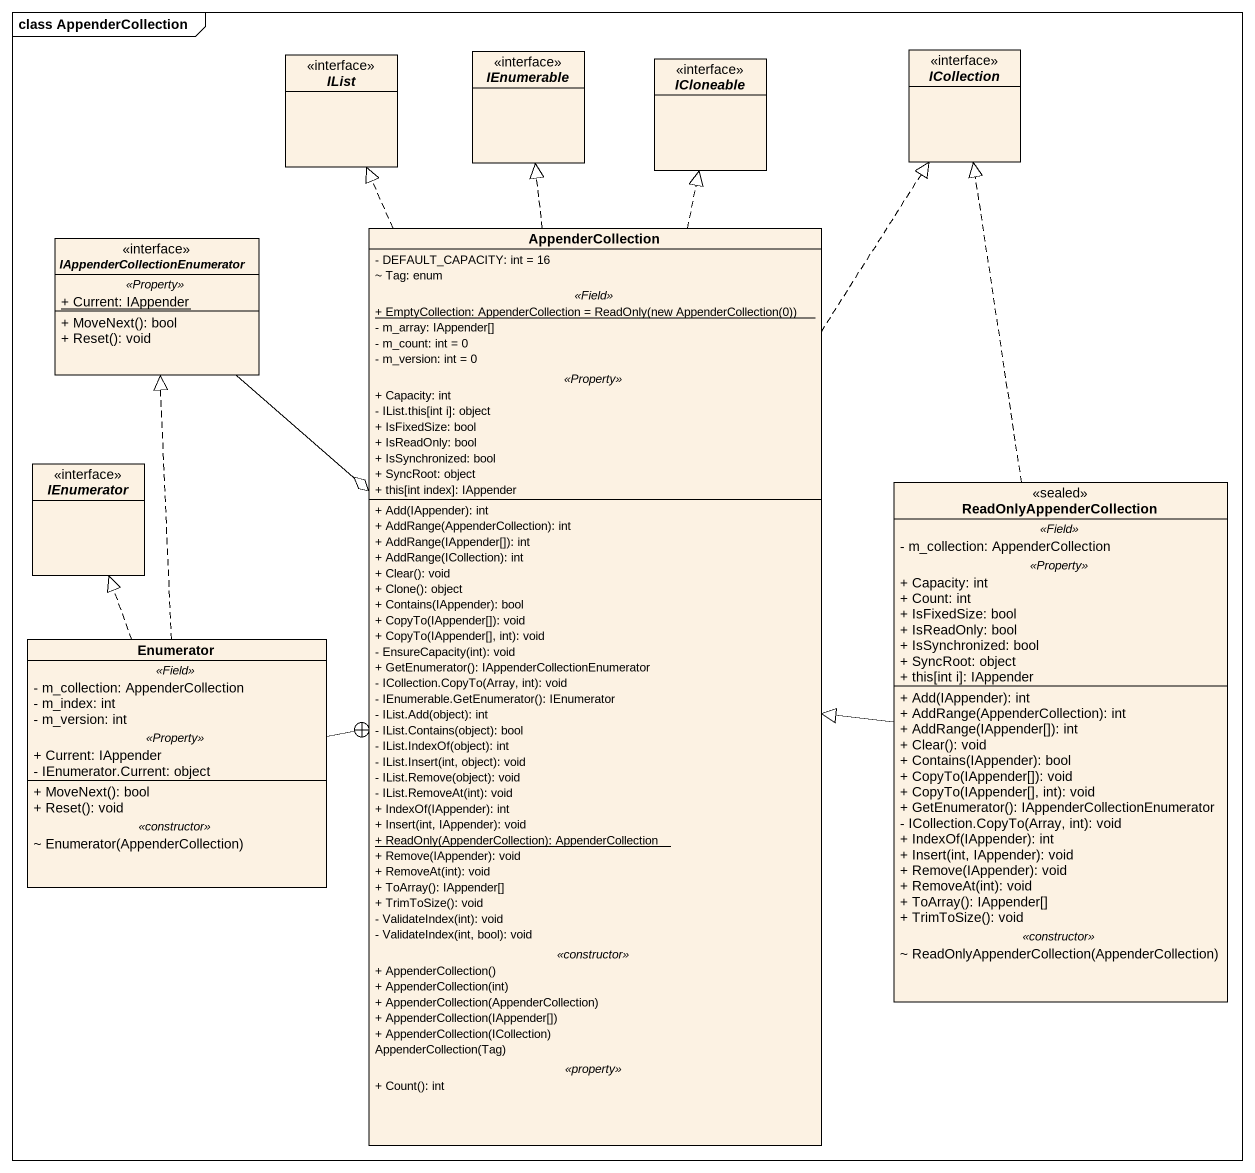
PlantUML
@startuml
mainframe class AppenderCollection
hide circle
hide empty members
skinparam classAttributeIconSize 0
interface IEnumerable
interface ICollection
interface IList
interface ICloneable
interface "IAppenderCollectionEnumerator" as IAppenderCollectionEnumerato {
  .. <<Property>> ..
  {static} + Current: IAppender
  --
  + MoveNext(): bool
  + Reset(): void
}
class AppenderCollection {
  - DEFAULT_CAPACITY: int = 16
  ~ Tag: enum
  .. <<Field>> ..
  {static} {field} + EmptyCollection: AppenderCollection = ReadOnly(new AppenderCollection(0))
  - m_array: IAppender[]
  - m_count: int = 0
  - m_version: int = 0
  .. <<Property>> ..
  + Capacity: int
  - IList.this[int i]: object
  + IsFixedSize: bool
  + IsReadOnly: bool
  + IsSynchronized: bool
  + SyncRoot: object
  + this[int index]: IAppender
  --
  + Add(IAppender): int
  + AddRange(AppenderCollection): int
  + AddRange(IAppender[]): int
  + AddRange(ICollection): int
  + Clear(): void
  + Clone(): object
  + Contains(IAppender): bool
  + CopyTo(IAppender[]): void
  + CopyTo(IAppender[], int): void
  - EnsureCapacity(int): void
  + GetEnumerator(): IAppenderCollectionEnumerator
  - ICollection.CopyTo(Array, int): void
  - IEnumerable.GetEnumerator(): IEnumerator
  - IList.Add(object): int
  - IList.Contains(object): bool
  - IList.IndexOf(object): int
  - IList.Insert(int, object): void
  - IList.Remove(object): void
  - IList.RemoveAt(int): void
  + IndexOf(IAppender): int
  + Insert(int, IAppender): void
  {static} + ReadOnly(AppenderCollection): AppenderCollection
  + Remove(IAppender): void
  + RemoveAt(int): void
  + ToArray(): IAppender[]
  + TrimToSize(): void
  - ValidateIndex(int): void
  - ValidateIndex(int, bool): void
  .. <<constructor>> ..
  + AppenderCollection()
  + AppenderCollection(int)
  + AppenderCollection(AppenderCollection)
  + AppenderCollection(IAppender[])
  + AppenderCollection(ICollection)
  AppenderCollection(Tag)
  .. <<property>> ..
  + Count(): int
}
interface IEnumerator
class ReadOnlyAppenderCollection <<sealed>> {
  .. <<Field>> ..
  - m_collection: AppenderCollection
  .. <<Property>> ..
  + Capacity: int
  + Count: int
  + IsFixedSize: bool
  + IsReadOnly: bool
  + IsSynchronized: bool
  + SyncRoot: object
  + this[int i]: IAppender
  --
  + Add(IAppender): int
  + AddRange(AppenderCollection): int
  + AddRange(IAppender[]): int
  + Clear(): void
  + Contains(IAppender): bool
  + CopyTo(IAppender[]): void
  + CopyTo(IAppender[], int): void
  + GetEnumerator(): IAppenderCollectionEnumerator
  - ICollection.CopyTo(Array, int): void
  + IndexOf(IAppender): int
  + Insert(int, IAppender): void
  + Remove(IAppender): void
  + RemoveAt(int): void
  + ToArray(): IAppender[]
  + TrimToSize(): void
  .. <<constructor>> ..
  ~ ReadOnlyAppenderCollection(AppenderCollection)
}
class Enumerator {
  .. <<Field>> ..
  - m_collection: AppenderCollection
  - m_index: int
  - m_version: int
  .. <<Property>> ..
  + Current: IAppender
  - IEnumerator.Current: object
  --
  + MoveNext(): bool
  + Reset(): void
  .. <<constructor>> ..
  ~ Enumerator(AppenderCollection)
}
IAppenderCollectionEnumerato --o AppenderCollection
AppenderCollection .up.|> IEnumerable
AppenderCollection .up.|> ICollection
AppenderCollection .up.|> IList
AppenderCollection .up.|> ICloneable
ReadOnlyAppenderCollection .up.|> ICollection
ReadOnlyAppenderCollection -left-|> AppenderCollection
Enumerator .up.|> IAppenderCollectionEnumerato
Enumerator -right-+ AppenderCollection
Enumerator .up.|> IEnumerator
@enduml
